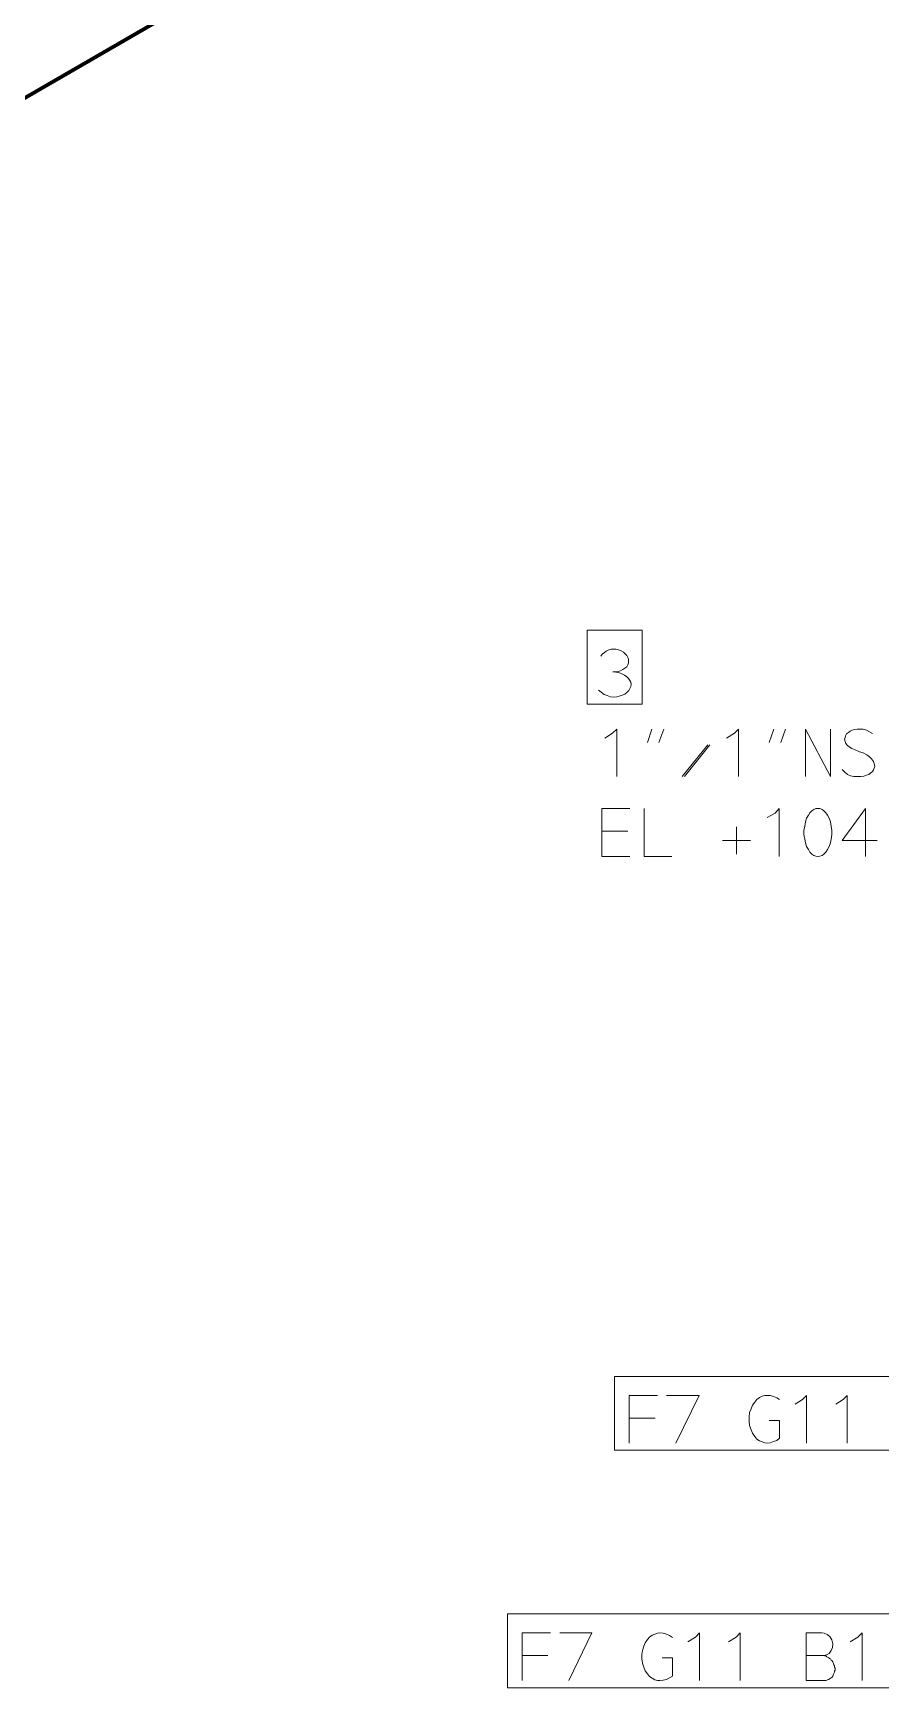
# Model space of a CAD drawing. Header units: millimetres. Extents: x 8 to 586, y 8 to 412.
# Drawn here: x 185.4 to 234.1, y 225.5 to 320.5 of the extents above; entities that cross this region are included whole.
import ezdxf

# ---------------------------------------------------------------- set-up
doc = ezdxf.new("R2010")
doc.units = ezdxf.units.MM
doc.layers.add('SOURCE_PIPE', color=4, linetype='Continuous')
doc.layers.add('SOURCE_TRACE', color=2, linetype='Continuous')

msp = doc.modelspace()

# ---------------------------------------------------------------- linework, layer by layer
at = {"layer": 'SOURCE_PIPE', "lineweight": 70}
msp.add_line((148.772, 295.907), (245.132, 351.546), dxfattribs=at)
at = {"layer": 'SOURCE_TRACE', "lineweight": 13}
for p, q in [((218.891, 277.78), (218.891, 280.51)), ((220.654, 279.742), (220.91, 280.51)), ((221.313, 279.742), (221.589, 280.51)), ((225.882, 277.78), (225.882, 280.51)), ((227.645, 279.742), (227.921, 280.51)), ((228.324, 279.742), (228.58, 280.51)), ((222.652, 277.78), (224.118, 279.615)), ((222.779, 277.78), (224.245, 279.615)), ((228.219, 273.195), (228.219, 275.946)), ((218.041, 274.645), (219.528, 274.645)), ((225.775, 273.323), (225.775, 274.901)), ((224.968, 274.112), (226.582, 274.112)), ((229.791, 239.522), (229.791, 242.252)), ((232.129, 239.522), (232.129, 242.252)), ((219.613, 240.951), (221.101, 240.951)), ((223.65, 225.895), (223.65, 228.624)), ((225.987, 225.895), (225.987, 228.624)), ((232.978, 225.895), (232.978, 228.624)), ((213.472, 227.323), (214.938, 227.323)), ((229.77, 227.323), (230.79, 227.323))]:
    msp.add_line(p, q, dxfattribs=at)
for points in [[(217.191, 281.938), (220.357, 281.938), (220.357, 286.182), (217.191, 286.182)], [(218.763, 239.117), (242.965, 239.117), (242.965, 243.339), (218.763, 243.339)], [(212.622, 225.468), (236.824, 225.468), (236.824, 229.712), (212.622, 229.712)]]:
    msp.add_lwpolyline(points, close=True, dxfattribs=at)
for points in [[(217.977, 284.69), (218.062, 284.818), (218.189, 284.903), (218.296, 284.988), (218.444, 285.052), (218.572, 285.095), (218.721, 285.095), (218.848, 285.095), (218.997, 285.052), (219.146, 285.009), (219.273, 284.924), (219.38, 284.839), (219.464, 284.733), (219.528, 284.626), (219.571, 284.519), (219.571, 284.391), (219.571, 284.306), (219.528, 284.199), (219.464, 284.092), (219.358, 284.007), (219.252, 283.922), (219.103, 283.858), (218.976, 283.816), (218.827, 283.794), (218.678, 283.794), (218.848, 283.773), (219.018, 283.752), (219.188, 283.688), (219.337, 283.602), (219.464, 283.517), (219.571, 283.41), (219.655, 283.304), (219.698, 283.197), (219.719, 283.069), (219.698, 282.962), (219.655, 282.834), (219.592, 282.728), (219.485, 282.622), (219.358, 282.515), (219.209, 282.451), (219.039, 282.408), (218.891, 282.365), (218.721, 282.344), (218.53, 282.365), (218.338, 282.429), (218.168, 282.493), (217.998, 282.622), (217.85, 282.749)], [(218.211, 279.998), (218.657, 280.275), (218.891, 280.51)], [(225.202, 279.998), (225.648, 280.275), (225.882, 280.51)], [(229.727, 277.78), (229.727, 280.51), (231.172, 277.78), (231.172, 280.51)], [(231.831, 278.185), (232, 278.015), (232.15, 277.908), (232.32, 277.823), (232.511, 277.78), (232.766, 277.78), (232.914, 277.78), (233.084, 277.801), (233.233, 277.865), (233.361, 277.908), (233.488, 277.993), (233.573, 278.079), (233.637, 278.164), (233.679, 278.271), (233.721, 278.356), (233.679, 278.527), (233.637, 278.655), (233.53, 278.804), (233.403, 278.91), (233.254, 279.038), (233.042, 279.145), (232.829, 279.209), (232.575, 279.316), (232.383, 279.401), (232.234, 279.487), (232.129, 279.593), (232.043, 279.678), (232, 279.806), (231.979, 279.934), (232, 280.019), (232.022, 280.126), (232.086, 280.233), (232.192, 280.318), (232.298, 280.382), (232.404, 280.446), (232.553, 280.489), (232.702, 280.51), (232.829, 280.51), (233.042, 280.51), (233.233, 280.446), (233.403, 280.361), (233.573, 280.254)], [(219.655, 275.946), (218.041, 275.946), (218.041, 273.195), (219.655, 273.195)], [(220.463, 275.946), (220.463, 273.195), (222.056, 273.195)], [(227.539, 275.435), (227.985, 275.69), (228.219, 275.946)], [(230.449, 273.195), (230.556, 273.217), (230.683, 273.259), (230.79, 273.323), (230.895, 273.451), (231.002, 273.6), (231.087, 273.771), (231.172, 273.984), (231.215, 274.198), (231.236, 274.454), (231.236, 274.688), (231.215, 274.944), (231.172, 275.179), (231.087, 275.392), (231.002, 275.562), (230.895, 275.711), (230.79, 275.818), (230.683, 275.903), (230.556, 275.946), (230.449, 275.946), (230.322, 275.946), (230.216, 275.903), (230.088, 275.818), (229.982, 275.711), (229.897, 275.562), (229.791, 275.392), (229.727, 275.179), (229.685, 274.944), (229.642, 274.688), (229.642, 274.454), (229.685, 274.198), (229.727, 273.984), (229.791, 273.771), (229.897, 273.6), (229.982, 273.451), (230.088, 273.323), (230.216, 273.259), (230.322, 273.217), (230.449, 273.195)], [(233.169, 273.195), (233.169, 275.946), (231.831, 274.112), (233.85, 274.112)], [(221.228, 242.252), (219.613, 242.252), (219.613, 239.522)], [(221.759, 242.252), (223.629, 242.252), (222.29, 239.522)], [(228.24, 242.017), (228.091, 242.124), (227.9, 242.188), (227.708, 242.252), (227.517, 242.252), (227.39, 242.252), (227.241, 242.209), (227.092, 242.145), (226.944, 242.017), (226.816, 241.867), (226.689, 241.697), (226.603, 241.484), (226.519, 241.271), (226.498, 241.015), (226.498, 240.78), (226.519, 240.524), (226.603, 240.29), (226.689, 240.098), (226.816, 239.906), (226.944, 239.756), (227.092, 239.649), (227.241, 239.586), (227.39, 239.543), (227.517, 239.522), (227.708, 239.543), (227.9, 239.607), (228.091, 239.671), (228.24, 239.799)], [(229.132, 241.761), (229.557, 242.017), (229.791, 242.252)], [(231.47, 241.761), (231.895, 242.017), (232.129, 242.252)], [(228.24, 239.799), (228.24, 240.822), (227.645, 240.822)], [(215.087, 228.624), (213.472, 228.624), (213.472, 225.895)], [(215.618, 228.624), (217.467, 228.624), (216.15, 225.895)], [(222.099, 228.368), (221.929, 228.475), (221.759, 228.56), (221.568, 228.603), (221.377, 228.624), (221.228, 228.603), (221.079, 228.56), (220.93, 228.496), (220.781, 228.389), (220.654, 228.24), (220.526, 228.049), (220.442, 227.857), (220.378, 227.622), (220.335, 227.387), (220.335, 227.132), (220.378, 226.897), (220.442, 226.662), (220.526, 226.449), (220.654, 226.278), (220.781, 226.129), (220.93, 226.023), (221.079, 225.938), (221.228, 225.895), (221.377, 225.895), (221.568, 225.916), (221.759, 225.959), (221.929, 226.044), (222.099, 226.15)], [(222.97, 228.113), (223.416, 228.389), (223.65, 228.624)], [(225.307, 228.113), (225.754, 228.389), (225.987, 228.624)], [(230.662, 228.624), (229.77, 228.624), (229.77, 225.895), (230.79, 225.895)], [(230.79, 227.323), (230.938, 227.366), (231.087, 227.451), (231.215, 227.622), (231.279, 227.793), (231.3, 228.006), (231.236, 228.219), (231.129, 228.411), (230.981, 228.539), (230.811, 228.603), (230.662, 228.624)], [(232.298, 228.113), (232.745, 228.389), (232.978, 228.624)], [(222.099, 226.15), (222.099, 227.195), (221.504, 227.195)], [(230.79, 225.895), (230.79, 225.895), (230.79, 225.895), (230.79, 225.895), (230.79, 225.895), (230.79, 225.895), (230.79, 225.895), (230.79, 225.895), (230.79, 225.895), (230.79, 225.895), (230.79, 225.895), (230.79, 225.895), (230.79, 225.895), (230.79, 225.895), (230.79, 225.895), (230.79, 225.895), (230.79, 225.895), (230.79, 225.895), (230.79, 225.895), (230.832, 225.895), (230.895, 225.895), (230.959, 225.916), (231.002, 225.938), (231.066, 225.959), (231.108, 225.98), (231.172, 226.023), (231.215, 226.044), (231.257, 226.087), (231.3, 226.15), (231.321, 226.193), (231.342, 226.257), (231.363, 226.3), (231.406, 226.364), (231.406, 226.428), (231.427, 226.492), (231.427, 226.556), (231.427, 226.598), (231.406, 226.662), (231.406, 226.726), (231.363, 226.791), (231.342, 226.855), (231.321, 226.919), (231.3, 226.961), (231.257, 227.025), (231.215, 227.068), (231.172, 227.132), (231.108, 227.153), (231.066, 227.195), (231.002, 227.238), (230.959, 227.259), (230.895, 227.302), (230.832, 227.302), (230.79, 227.323)]]:
    msp.add_lwpolyline(points, dxfattribs=at)

doc.saveas('drawing.dxf')
